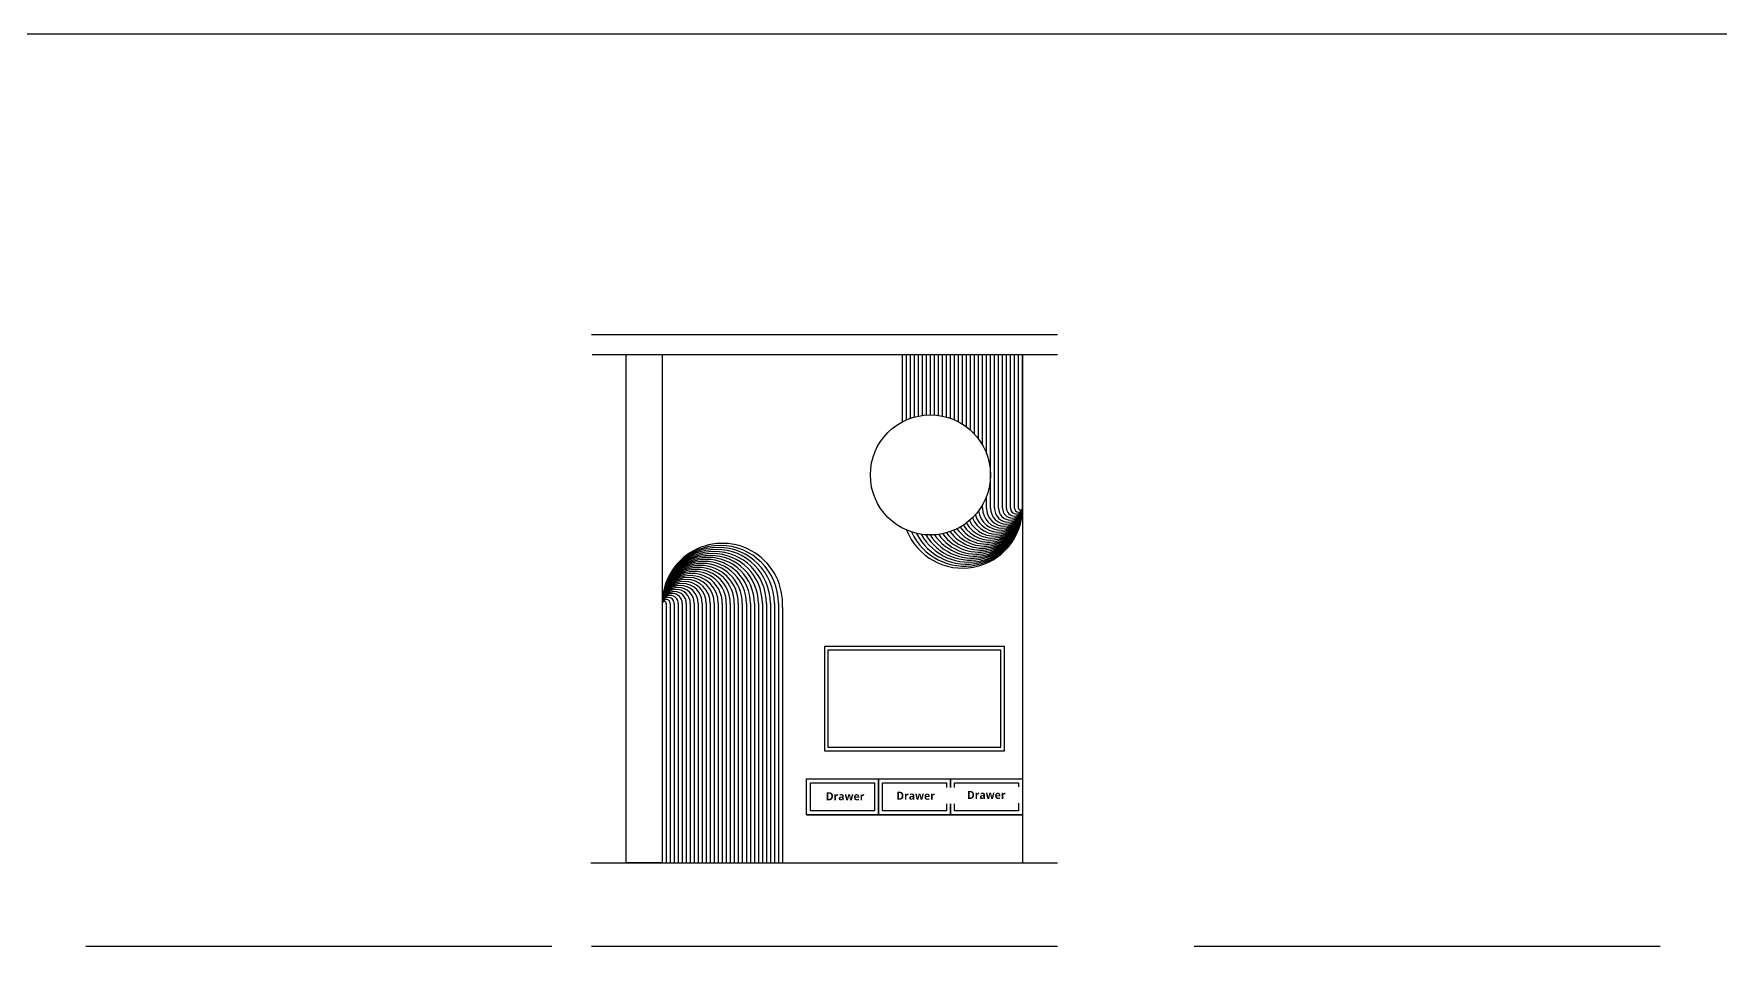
# Model space of a CAD drawing. Header units: millimetres. Extents: x 56222 to 3066687, y -650199 to -121287.
# Drawn here: x 146315.8 to 146737.2, y -179393.2 to -179162.7 of the extents above; entities that cross this region are included whole.
import ezdxf

# ---------------------------------------------------------------- set-up
doc = ezdxf.new("R2010")
doc.units = ezdxf.units.MM
doc.header["$MEASUREMENT"] = 0
for name, color, linetype, lineweight in [('FURNITURE', 32, 'Continuous', 9), ('SECTION ( SLAB PLine )', 104, 'Continuous', 30), ('XX~SLAB ( BEAM )~ ( DIM )', 7, 'Continuous', 9)]:
    doc.layers.add(name, color=color, linetype=linetype, lineweight=lineweight)
doc.styles.get("Standard").update_dxf_attribs({"font": 'arial.ttf', "height": 6})

msp = doc.modelspace()

# ---------------------------------------------------------------- linework, layer by layer
at = {"layer": 'FURNITURE', "lineweight": 25}
for p, q in [((146532.8375, -179259.6577), (146532.8375, -179242.8087)), ((146533.8375, -179259.1764), (146533.8375, -179242.8087)), ((146534.8375, -179258.782), (146534.8375, -179242.8087)), ((146535.8375, -179258.4673), (146535.8375, -179242.8087)), ((146536.8375, -179258.2272), (146536.8375, -179242.8087)), ((146537.8375, -179258.0581), (146537.8375, -179242.8087)), ((146538.8375, -179257.9575), (146538.8375, -179242.8087)), ((146539.8375, -179257.9242), (146539.8375, -179242.8087)), ((146540.8375, -179257.9575), (146540.8375, -179242.8087)), ((146541.8375, -179258.0581), (146541.8375, -179242.8087)), ((146542.8375, -179258.2272), (146542.8375, -179242.8087)), ((146543.8375, -179258.4673), (146543.8375, -179242.8087)), ((146544.8375, -179258.782), (146544.8375, -179242.8087)), ((146545.8375, -179259.1764), (146545.8375, -179242.8087)), ((146546.8375, -179259.6577), (146546.8375, -179242.8087)), ((146547.8375, -179260.2356), (146547.8375, -179242.8087)), ((146548.8375, -179260.9242), (146548.8375, -179242.8087)), ((146549.8375, -179261.7438), (146549.8375, -179242.8087)), ((146550.8375, -179262.7261), (146550.8375, -179242.8087)), ((146551.8375, -179263.9242), (146551.8375, -179242.8087)), ((146552.8375, -179265.4408), (146552.8375, -179242.8087)), ((146553.8375, -179267.539), (146553.8375, -179242.8087)), ((146554.8375, -179281.2062), (146554.8375, -179242.8087)), ((146555.8375, -179281.2062), (146555.8375, -179242.8087)), ((146556.8375, -179281.2062), (146556.8375, -179242.8087)), ((146557.8375, -179281.2062), (146557.8375, -179242.8087)), ((146558.8375, -179281.2062), (146558.8375, -179242.8087)), ((146559.8375, -179281.2062), (146559.8375, -179242.8087)), ((146560.8375, -179281.2062), (146560.8375, -179242.8087)), ((146561.8375, -179281.2062), (146561.8375, -179242.8087)), ((146562.8375, -179281.2062), (146562.8375, -179242.8087)), ((146553.8375, -179281.2062), (146553.8375, -179278.3093)), ((146552.8375, -179281.2062), (146552.8375, -179280.4075)), ((146473.8375, -179305.0266), (146473.8375, -179369.8087)), ((146474.8375, -179305.0266), (146474.8375, -179369.8087)), ((146475.8375, -179305.0266), (146475.8375, -179369.8087)), ((146476.8375, -179305.0266), (146476.8375, -179369.8087)), ((146477.8375, -179305.0266), (146477.8375, -179369.8087)), ((146478.8375, -179305.0266), (146478.8375, -179369.8087)), ((146479.8375, -179305.0266), (146479.8375, -179369.8087)), ((146480.8375, -179305.0266), (146480.8375, -179369.8087)), ((146481.8375, -179305.0266), (146481.8375, -179369.8087)), ((146482.8375, -179305.0266), (146482.8375, -179369.8087)), ((146483.8375, -179305.0266), (146483.8375, -179369.8087)), ((146484.8375, -179305.0266), (146484.8375, -179369.8087)), ((146485.8375, -179305.0266), (146485.8375, -179369.8087)), ((146486.8375, -179305.0266), (146486.8375, -179369.8087)), ((146487.8375, -179305.0266), (146487.8375, -179369.8087)), ((146488.8375, -179305.0266), (146488.8375, -179313.8087)), ((146489.8375, -179305.0266), (146489.8375, -179313.8087)), ((146490.8375, -179305.0266), (146490.8375, -179313.8087)), ((146491.8375, -179305.0266), (146491.8375, -179313.8087)), ((146492.8375, -179305.0266), (146492.8375, -179313.8087)), ((146493.8375, -179305.0266), (146493.8375, -179313.8087)), ((146494.8375, -179305.0266), (146494.8375, -179313.8087)), ((146495.8375, -179305.0266), (146495.8375, -179313.8087)), ((146496.8375, -179305.0266), (146496.8375, -179313.8087)), ((146497.8375, -179305.0266), (146497.8375, -179313.8087)), ((146498.8375, -179305.0266), (146498.8375, -179313.8087)), ((146499.8375, -179305.0266), (146499.8375, -179313.8087)), ((146500.8375, -179305.0266), (146500.8375, -179313.8087)), ((146501.8375, -179305.0266), (146501.8375, -179313.8087)), ((146502.8375, -179306.0266), (146502.8375, -179313.8087)), ((146488.8375, -179313.8087), (146488.8375, -179344.8087)), ((146489.8375, -179313.8087), (146489.8375, -179344.8087)), ((146490.8375, -179313.8087), (146490.8375, -179344.8087)), ((146491.8375, -179313.8087), (146491.8375, -179344.8087)), ((146492.8375, -179313.8087), (146492.8375, -179344.8087)), ((146493.8375, -179313.8087), (146493.8375, -179344.8087)), ((146494.8375, -179313.8087), (146494.8375, -179344.8087)), ((146495.8375, -179313.8087), (146495.8375, -179344.8087)), ((146496.8375, -179313.8087), (146496.8375, -179344.8087)), ((146497.8375, -179313.8087), (146497.8375, -179344.8087)), ((146498.8375, -179313.8087), (146498.8375, -179344.8087)), ((146499.8375, -179313.8087), (146499.8375, -179344.8087)), ((146500.8375, -179313.8087), (146500.8375, -179344.8087)), ((146501.8375, -179313.8087), (146501.8375, -179344.8087)), ((146502.8375, -179313.8087), (146502.8375, -179344.8087)), ((146488.8375, -179344.8087), (146488.8375, -179369.8087)), ((146489.8375, -179344.8087), (146489.8375, -179369.8087)), ((146490.8375, -179344.8087), (146490.8375, -179369.8087)), ((146491.8375, -179344.8087), (146491.8375, -179369.8087)), ((146492.8375, -179344.8087), (146492.8375, -179369.8087)), ((146493.8375, -179344.8087), (146493.8375, -179369.8087)), ((146494.8375, -179344.8087), (146494.8375, -179369.8087)), ((146495.8375, -179344.8087), (146495.8375, -179369.8087)), ((146496.8375, -179344.8087), (146496.8375, -179369.8087)), ((146497.8375, -179344.8087), (146497.8375, -179369.8087)), ((146498.8375, -179344.8087), (146498.8375, -179369.8087)), ((146499.8375, -179344.8087), (146499.8375, -179369.8087)), ((146500.8375, -179344.8087), (146500.8375, -179369.8087)), ((146501.8375, -179344.8087), (146501.8375, -179369.8087)), ((146502.8375, -179344.8087), (146502.8375, -179369.8087))]:
    msp.add_line(p, q, dxfattribs=at)
at = {"layer": 'FURNITURE', "lineweight": 30}
for p, q in [((146508.8375, -179348.8087), (146562.8375, -179348.8087)), ((146508.8375, -179357.8087), (146508.8375, -179348.8087)), ((146508.8375, -179348.8087), (146526.8375, -179348.8087)), ((146508.8375, -179357.8087), (146508.8375, -179348.8087)), ((146509.8375, -179356.8087), (146509.8375, -179349.8087)), ((146526.8375, -179348.8087), (146544.8375, -179348.8087)), ((146543.8375, -179349.8087), (146543.8375, -179356.8087)), ((146544.8375, -179348.8087), (146562.8375, -179348.8087)), ((146544.8375, -179357.8087), (146544.8375, -179348.8087)), ((146544.8375, -179348.8087), (146544.8375, -179357.8087)), ((146545.8375, -179349.8087), (146561.8375, -179349.8087)), ((146545.8375, -179356.8087), (146545.8375, -179349.8087)), ((146561.8375, -179349.8087), (146561.8375, -179356.8087)), ((146562.8375, -179348.8087), (146562.8375, -179357.8087)), ((146508.8375, -179357.8087), (146562.8375, -179357.8087)), ((146526.8375, -179357.8087), (146508.8375, -179357.8087)), ((146544.8375, -179357.8087), (146526.8375, -179357.8087)), ((146562.8375, -179357.8087), (146544.8375, -179357.8087)), ((146561.8375, -179356.8087), (146545.8375, -179356.8087))]:
    msp.add_line(p, q, dxfattribs=at)
at = {"layer": 'FURNITURE', "color": 252, "lineweight": 25, "true_color": 0x939598}
for points in [[(146513.3364, -179341.8356), (146558.3386, -179341.8356), (146558.3386, -179315.7817), (146513.3364, -179315.7817)], [(146514.2246, -179340.9474), (146557.4504, -179340.9474), (146557.4504, -179316.6699), (146514.2246, -179316.6699)]]:
    msp.add_lwpolyline(points, close=True, dxfattribs=at)
at = {"layer": 'FURNITURE', "lineweight": 25}
msp.add_circle((146539.8375, -179272.9242), 15, dxfattribs=at)
for centre, radius, start, end in [((146547.8375, -179281.2062), 15, 201.436367, 0), ((146548.3375, -179281.2062), 14.5, 204.251784, 0), ((146548.8375, -179281.2062), 14, 206.760881, 0), ((146549.3375, -179281.2062), 13.5, 208.97061, 0), ((146549.8375, -179281.2062), 13, 210.885807, 0), ((146550.3375, -179281.2062), 12.5, 212.508805, 0), ((146550.8375, -179281.2062), 12, 213.838974, 0), ((146551.3375, -179281.2062), 11.5, 214.872157, 0), ((146551.8375, -179281.2062), 11, 215.599935, 0), ((146552.3375, -179281.2062), 10.5, 216.008623, 0), ((146552.8375, -179281.2062), 10, 216.077872, 0), ((146553.3375, -179281.2062), 9.5, 215.778625, 0), ((146553.8375, -179281.2062), 9, 215.070074, 0), ((146554.3375, -179281.2062), 8.5, 213.894889, 0), ((146554.8375, -179281.2062), 8, 212.171442, 0), ((146555.3375, -179281.2062), 7.5, 209.780245, 0), ((146555.8375, -179281.2062), 7, 206.538313, 0), ((146556.3375, -179281.2062), 6.5, 202.144637, 0), ((146556.8375, -179281.2062), 6, 196.041652, 0), ((146557.3375, -179281.2062), 5.5, 186.934373, 0), ((146557.8375, -179281.2062), 5, 180, 0), ((146558.3375, -179281.2062), 4.5, 180, 0), ((146558.8375, -179281.2062), 4, 180, 0), ((146559.3375, -179281.2062), 3.5, 180, 0), ((146559.8375, -179281.2062), 3, 180, 0), ((146560.3375, -179281.2062), 2.5, 180, 0), ((146560.8375, -179281.2062), 2, 180, 0), ((146561.3375, -179281.2062), 1.5, 180, 0), ((146561.8375, -179281.2062), 1, 180, 0), ((146562.3375, -179281.2062), 0.5, 180, 0), ((146487.8542, -179305.0266), 15.0167, 356.181695, 180), ((146487.3375, -179305.0266), 14.5, 0, 180), ((146486.8375, -179305.0266), 14, 0, 180), ((146486.3375, -179305.0266), 13.5, 0, 180), ((146485.8375, -179305.0266), 13, 0, 180), ((146485.3375, -179305.0266), 12.5, 0, 180), ((146484.8375, -179305.0266), 12, 0, 180), ((146484.3375, -179305.0266), 11.5, 0, 180), ((146483.8375, -179305.0266), 11, 0, 180), ((146483.3375, -179305.0266), 10.5, 0, 180), ((146482.8375, -179305.0266), 10, 0, 180), ((146482.3375, -179305.0266), 9.5, 0, 180), ((146481.8375, -179305.0266), 9, 0, 180), ((146481.3375, -179305.0266), 8.5, 0, 180), ((146480.8375, -179305.0266), 8, 0, 180), ((146480.3375, -179305.0266), 7.5, 0, 180), ((146479.8375, -179305.0266), 7, 0, 180), ((146479.3375, -179305.0266), 6.5, 0, 180), ((146478.8375, -179305.0266), 6, 0, 180), ((146478.3375, -179305.0266), 5.5, 0, 180), ((146477.8375, -179305.0266), 5, 0, 180), ((146477.3375, -179305.0266), 4.5, 0, 180), ((146476.8375, -179305.0266), 4, 0, 180), ((146476.3375, -179305.0266), 3.5, 0, 180), ((146475.8375, -179305.0266), 3, 0, 180), ((146475.3375, -179305.0266), 2.5, 0, 180), ((146474.8375, -179305.0266), 2, 0, 180), ((146474.3375, -179305.0266), 1.5, 0, 180), ((146473.8375, -179305.0266), 1, 0, 180), ((146473.3375, -179305.0266), 0.5, 0, 180)]:
    msp.add_arc(centre, radius, start, end, dxfattribs=at)
at = {"layer": 'SECTION ( SLAB PLine )', "color": 1}
for p, q in [((146455.1286, -179237.8087), (146571.5931, -179237.8087)), ((146455.2804, -179242.8087), (146571.5931, -179242.8087)), ((146454.9813, -179369.8087), (146571.5931, -179369.8087)), ((146328.7997, -179390.6515), (146445.2642, -179390.6515)), ((146455.1286, -179390.6515), (146571.5931, -179390.6515)), ((146605.7203, -179390.6515), (146722.1848, -179390.6515))]:
    msp.add_line(p, q, dxfattribs=at)
at = {"layer": 'XX~SLAB ( BEAM )~ ( DIM )', "lineweight": 30}
msp.add_lwpolyline([(146463.8375, -179242.8087), (146472.8375, -179242.8087), (146472.8375, -179369.8087), (146463.8375, -179369.8087)], close=True, dxfattribs=at)

# ---------------------------------------------------------------- texts
at = {"insert": (146513.7076, -179354.2324), "char_height": 2, "width": 19.519629, "attachment_point": 7, "bg_fill": 2}
msp.add_mtext('{\\fMalgun Gothic|b1|i0|c0|p34;Drawer}', dxfattribs=at)

# ---------------------------------------------------------------- next in the draw order: linework, layer by layer
at = {"layer": 'FURNITURE', "lineweight": 30}
for p, q in [((146509.8375, -179349.8087), (146525.8375, -179349.8087)), ((146525.8375, -179349.8087), (146525.8375, -179356.8087)), ((146526.8375, -179357.8087), (146526.8375, -179348.8087)), ((146526.8375, -179348.8087), (146526.8375, -179357.8087)), ((146527.8375, -179349.8087), (146543.8375, -179349.8087)), ((146527.8375, -179356.8087), (146527.8375, -179349.8087)), ((146525.8375, -179356.8087), (146509.8375, -179356.8087)), ((146543.8375, -179356.8087), (146527.8375, -179356.8087))]:
    msp.add_line(p, q, dxfattribs=at)

# ---------------------------------------------------------------- next in the draw order: texts
at = {"insert": (146531.3226, -179354.0812), "char_height": 2, "width": 19.519629, "attachment_point": 7, "bg_fill": 2}
msp.add_mtext('{\\fMalgun Gothic|b1|i0|c0|p34;Drawer}', dxfattribs=at)

# ---------------------------------------------------------------- next in the draw order: texts
at = {"insert": (146548.9705, -179353.8807), "char_height": 2, "width": 19.519629, "attachment_point": 7, "bg_fill": 2}
msp.add_mtext('{\\fMalgun Gothic|b1|i0|c0|p34;Drawer}', dxfattribs=at)

# ---------------------------------------------------------------- next in the draw order: linework, layer by layer
at = {"layer": 'FURNITURE', "color": 242, "lineweight": 30, "true_color": 0xcd2027}
msp.add_lwpolyline([(145601.2017, -179162.7165), (147211.6406, -179162.7165), (147211.6406, -180271.4307), (145601.2017, -180271.4307)], close=True, dxfattribs=at)
at = {"layer": 'XX~SLAB ( BEAM )~ ( DIM )', "lineweight": 30}
msp.add_line((146562.8375, -179242.8087), (146562.8375, -179369.8087), dxfattribs=at)

doc.saveas('drawing.dxf')
